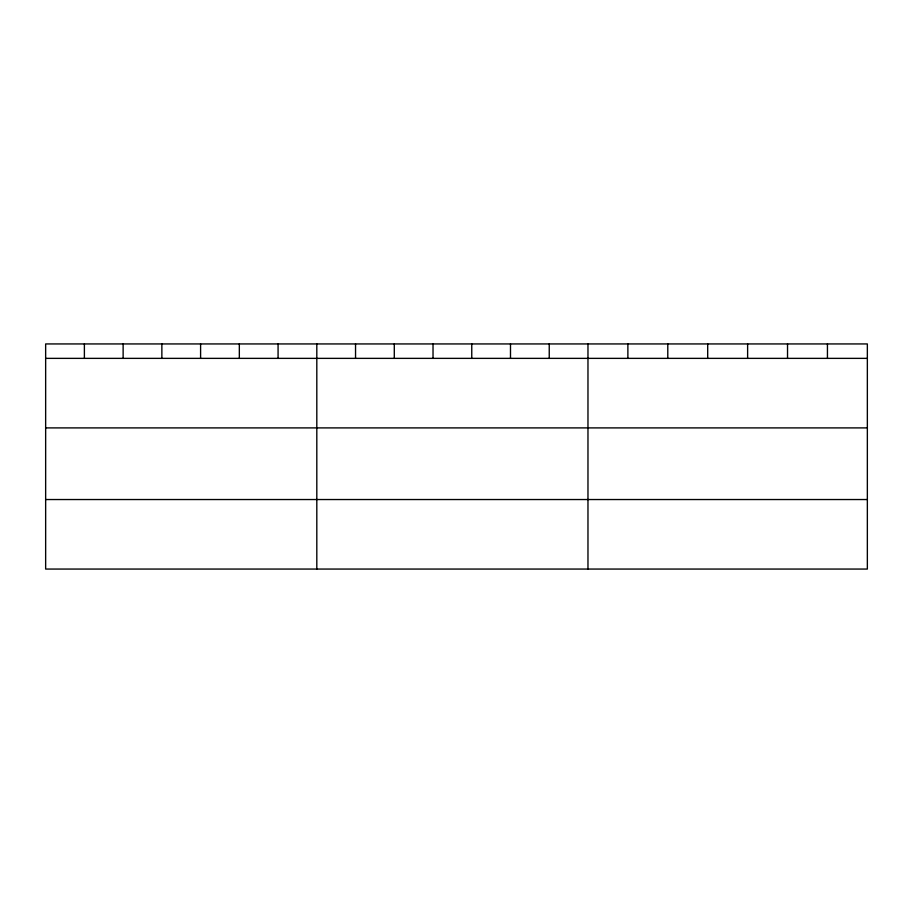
<?xml version="1.0" encoding="UTF-8"?>
<svg xmlns="http://www.w3.org/2000/svg" width="913" height="913" viewBox="0 0 913 913"><rect width="100%" height="100%" fill="white"/><g stroke="black" fill="none" stroke-linecap="round" stroke-linejoin="round"><path stroke-width="1.37" d="M867.35 427.9L867.35 343.939L45.65 343.939L45.65 569.061L867.35 569.061L867.35 427.9L45.65 427.9M45.65 358.364L867.35 358.364M45.65 499.537L867.35 499.537M827.44 343.939L827.44 358.364M787.531 343.939L787.531 358.364M747.621 343.939L747.621 358.364M707.701 343.939L707.701 358.364M667.791 343.939L667.791 358.364M627.882 343.939L627.882 358.364M587.972 343.939L587.972 569.061M549.238 343.939L549.238 358.364M510.493 343.939L510.493 358.364M471.759 343.939L471.759 358.364M433.024 343.939L433.024 358.364M394.29 343.939L394.29 358.364M355.545 343.939L355.545 358.364M316.811 343.939L316.811 569.061M278.077 343.939L278.077 358.364M239.332 343.939L239.332 358.364M200.598 343.939L200.598 358.364M161.863 343.939L161.863 358.364M123.129 343.939L123.129 358.364M84.384 343.939L84.384 358.364"/></g></svg>
